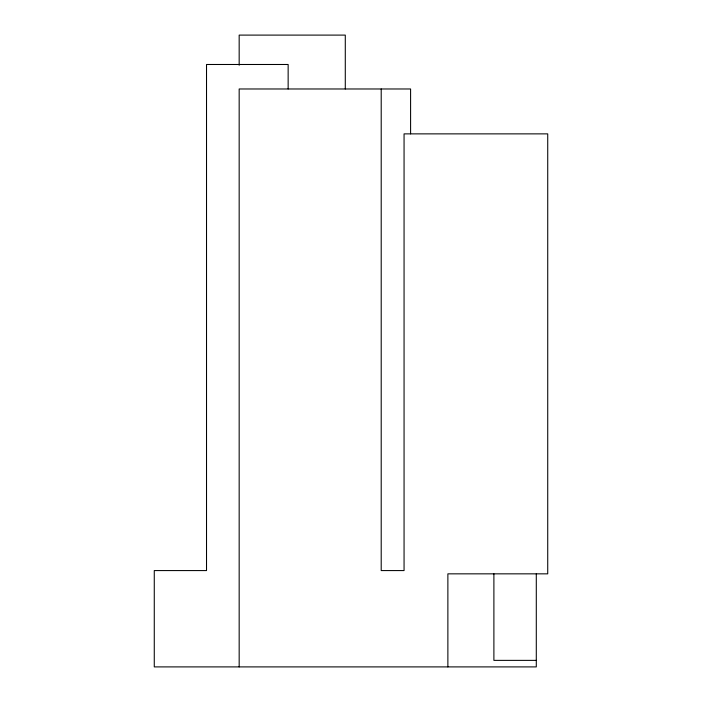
<?xml version="1.0" encoding="UTF-8"?>
<svg xmlns="http://www.w3.org/2000/svg" width="702" height="702" viewBox="0 0 702 702"><rect width="100%" height="100%" fill="white"/><g stroke="black" fill="none" stroke-linecap="round" stroke-linejoin="round"><path stroke-width="1.05" d="M536.293 660.371L493.892 660.371L493.892 573.85M536.293 573.841L536.293 666.9L154.273 666.9L154.273 570.577L206.52 570.577L206.52 64.487L288.145 64.487L288.145 88.978M447.876 666.9L447.876 573.841L547.727 573.841L547.727 133.871L404.062 133.871L404.062 570.577L381.204 570.577L381.204 88.978M410.591 133.871L410.591 88.978L239.171 88.978L239.171 666.9M345.287 88.978L345.287 35.1L239.171 35.1L239.171 65.268"/></g></svg>
